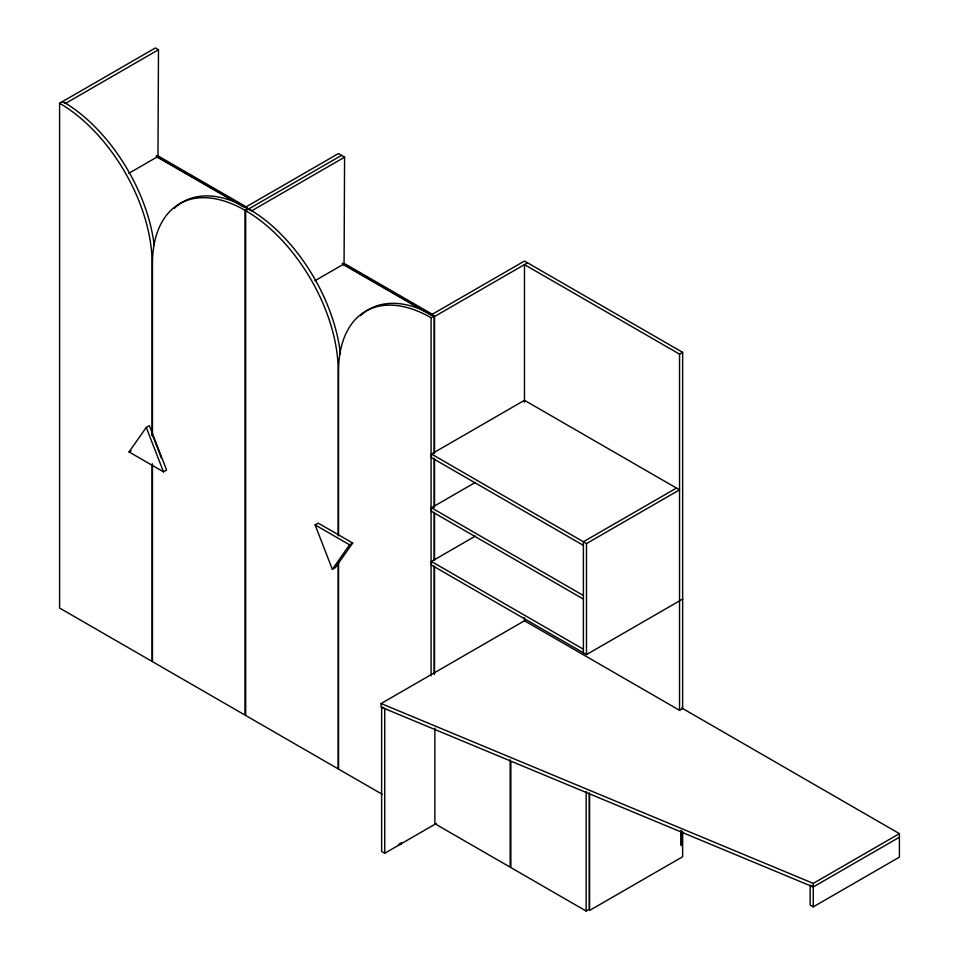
<?xml version="1.0" encoding="UTF-8"?>
<svg xmlns="http://www.w3.org/2000/svg" width="959" height="959" viewBox="0 0 959 959"><rect width="100%" height="100%" fill="white"/><g stroke="black" fill="none" stroke-linecap="round" stroke-linejoin="round"><path stroke-width="1.44" d="M174.298 208.295A130.856 75.545 60 0 1 248.093 208.511L244.989 210.297L244.989 715.078L152.457 661.65L152.457 464.18M431.082 675.723L431.082 317.741L434.187 315.955L434.187 453.751M129.033 451.941L146.259 427.426L149.364 425.64L166.59 470.054L163.486 471.84L129.033 451.941L131.095 450.754M332.353 569.334L349.579 544.82L352.684 543.022L318.22 523.135L315.115 524.921L332.353 569.334L335.446 567.536L352.684 543.022M152.121 463.988L152.121 661.458L59.59 608.03L59.59 103.26L155.394 47.95L158.487 49.736L157.971 157.48M158.487 49.736L65.452 103.464L62.347 101.666M128.77 173.351L158.487 156.185L246.499 207M245.336 207.312L338.383 153.596L344.581 157.18L344.065 264.924M338.203 562.453L338.203 768.89L245.684 715.474L245.684 210.704L341.488 155.394M344.581 157.18L251.534 210.896L156.257 155.885M314.864 280.783L344.581 263.629L432.581 314.432M431.43 314.756L524.477 261.04L682.652 352.361L682.652 708.509L679.547 710.295L524.477 620.761L524.477 617.812M342.339 263.329L434.523 316.542L527.57 262.826M431.43 454.027L524.477 400.311L679.547 489.845L586.5 543.561L431.43 454.027L431.43 457.611L583.396 545.359M524.477 402.181L524.477 264.624L679.547 354.147L682.652 352.361M583.396 599.075L431.43 511.339L431.43 507.755L475.364 482.389M682.652 599.075L586.5 654.589L431.43 565.055L431.43 561.471L475.364 536.105M676.443 488.059L583.396 541.775L583.396 652.791M899.41 837.231L813.256 886.979L381.119 707.119L381.119 703.534L524.981 620.473M384.727 853.258L384.727 708.605L381.622 706.819L381.622 851.46L384.727 853.258L436.393 823.433M681.681 845.119L681.166 830.53M510.859 761.626L510.859 867.571L586.153 911.05L589.258 909.264L589.258 792.865M381.119 703.534L813.256 883.395L899.41 833.647L899.41 857.13L813.256 906.866L810.151 905.08L810.151 885.181L813.256 886.979M156.353 156.065L245.84 207.731M342.447 263.509L431.934 315.175M157.132 157.108L243.394 206.796M343.226 264.552L430.771 314.984M431.43 507.755L583.396 595.491M431.43 561.471L583.396 649.219M681.753 707.982L899.41 833.647M315.115 524.921L349.579 544.82M382.245 794.316L338.551 769.094L338.551 562.645M152.457 434.99L161.34 457.863M146.259 427.426L163.486 471.84M813.256 883.395L813.256 906.866M682.652 831.381L682.652 856.735L589.605 910.451L589.605 794.136M681.681 831.717L681.274 845.586L681.274 830.686M679.547 354.147L679.547 710.295M586.5 543.561L586.5 654.589M586.153 791.666L586.153 911.05M510.176 759.744L510.176 867.176L434.871 823.709L434.871 728.205M434.523 316.542L434.523 452.744M434.523 458.726L434.523 506.628M434.523 512.609L434.523 560.5M434.523 566.493L434.523 674.249M434.187 458.246L434.187 507.671M434.187 512.166L434.187 560.104M434.187 566.086L434.187 673.937M338.551 535.721L338.551 371.169A130.856 75.545 60 0 1 431.082 317.741M338.203 535.518L338.203 370.965A130.856 75.545 60 0 0 245.684 210.704M152.457 435.758L152.457 263.725A130.856 75.545 60 0 1 244.989 210.297M152.121 435.566L152.121 263.521A130.856 75.545 60 0 0 59.59 103.26M401.33 842.529A1.462 0.839 0 0 1 399.447 843.512M401.282 843.441A1.462 0.839 0 0 1 400.766 844.376A1.462 0.839 0 0 1 399.064 844.399M62.695 101.474A130.856 75.545 60 0 1 154.207 245.384M248.777 208.906A130.856 75.545 60 0 1 340.445 354.135M360.392 315.727A130.856 75.545 60 0 1 434.187 315.955"/></g></svg>
